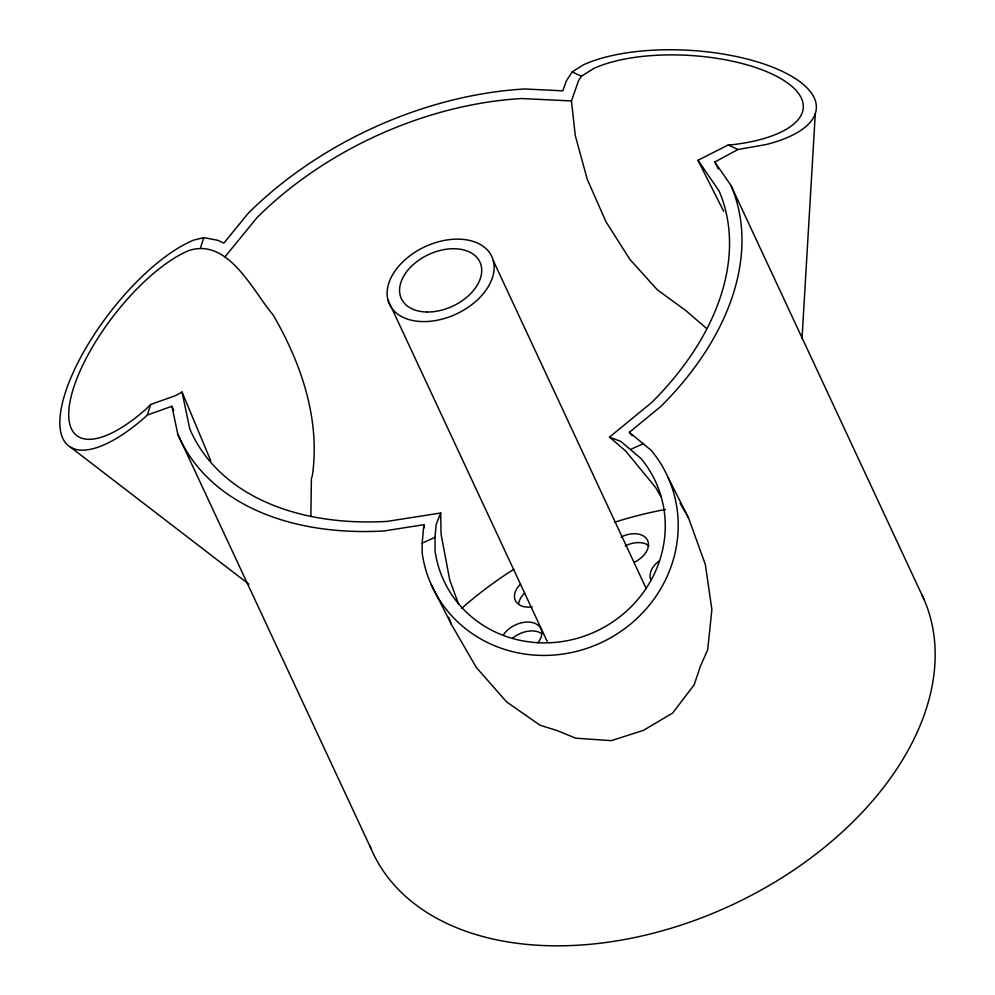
<?xml version="1.0" encoding="UTF-8"?>
<svg xmlns="http://www.w3.org/2000/svg" width="995" height="995" viewBox="0 0 995 995"><rect width="100%" height="100%" fill="white"/><g stroke="black" fill="none" stroke-linecap="round" stroke-linejoin="round"><path stroke-width="1.49" d="M802.02 338.337L815.303 113.592M714.82 161.998L731.051 185.592A303.313 199.398 -25 0 1 660.717 406.569L629.35 432.315L651.24 450.387A129.997 122.97 -26.9 0 1 599.463 643.429A129.997 122.97 -26.9 0 1 422.228 553.369L422.166 543.121L423.845 524.713L384.12 530.944A303.313 199.398 -25 0 1 177.844 434.342L171.924 406.271L147.322 415.002L145.693 416.619A129.997 48.631 -52.5 0 1 63.444 398.97A129.997 48.631 -52.5 0 1 193.888 240.044L203.776 237.606L217.868 240.317L223.838 243.153L248.165 213.353A303.313 199.398 -25 0 1 524.775 88.978L562.834 90.831L566.217 81.13L572.162 71.889L583.431 64.824A129.997 50.409 3.4 0 1 778.165 69.476A129.997 50.409 3.4 0 1 765.814 144.611L737.904 149.511L714.82 161.998L718.29 168.914M706.537 328.449L685.866 310.614L657.222 289.719L629.711 259.173L605.856 221.524L587.286 179.361L575.259 135.544L571.466 100.943L578.493 80.769L581.416 76.229L593.841 68.444A116.888 45.322 3.4 0 1 779.023 77.585A116.888 45.322 3.4 0 1 731.474 144.81L728.228 144.984L697.98 160.282L719.086 190.965A290.204 190.779 -25 0 1 651.812 402.39L609.525 437.091L620.793 441.407L640.991 458.521A116.888 110.569 -26.9 0 1 594.438 632.086A116.888 110.569 -26.9 0 1 435.076 551.106L435.002 537.362L436.171 524.427L440.698 512.997L387.154 521.392A290.204 190.779 -25 0 1 189.796 428.957L182.023 392.042L175.431 395.674L150.68 404.467L145.917 409.181A116.888 43.73 -52.5 0 1 71.963 393.311A116.888 43.73 -52.5 0 1 189.261 250.417C228.626 237.88 252.867 291.249 273.028 314.781C301.174 363.125 320.489 419.33 312.33 475.821L311.398 478.483L310.875 516.082M147.322 415.002L150.68 404.467M200.592 247.618L203.776 237.606M224.994 256.847L257.083 217.532A290.204 190.779 -25 0 1 521.728 98.53L571.466 100.943M422.166 543.121L435.002 537.362M630.88 449.28L643.703 443.509M572.162 71.889L581.416 76.229M728.228 144.984L737.904 149.511M541.454 633.641L539.8 632.497A21.666 14.241 -25 0 0 512.748 638.044M70.545 447.165L248.812 584.14M609.525 437.091L625.656 451.021L655.68 487.538L660.954 496.704M629.35 432.315L632.273 435.86M431.084 584.289L451.394 624.412L476.331 667.483L506.567 701.873L540.049 725.231L557.212 730.579L575.607 738.166L611.266 740.653L643.466 730.355L672.62 713.067L694.149 684.858L700.393 666.19L707.694 649.847L711.885 609.549L705.343 564.513L688.49 517.798L668.167 477.675M680.07 503.171L688.49 517.798M697.98 160.282L723.676 211.301M731.051 185.592L924.243 599.898M493.296 260.678A56.441 37.101 -25 0 1 422.527 321.584A56.441 37.101 -25 0 1 406.097 258.837A56.441 37.101 -25 0 1 493.296 260.678L646.24 588.667M387.988 300.055L547.486 642.111M177.844 434.342L371.035 848.648M210.828 460.909L182.023 392.042M171.924 406.271L173.702 410.5M458.608 604.201L449.765 580.122L441.046 534.029L440.698 512.997M448.757 617.223L451.394 624.412M423.845 524.713L424.405 527.711M537.822 642.845A21.666 14.241 -25 0 0 538.979 625.892L535.658 623.629A21.666 14.241 -25 0 0 503.42 634.885M921.718 594.351A303.313 199.398 -25 0 1 728.253 906.669A303.313 199.398 -25 0 1 369.866 845.837M461.618 608.43A290.204 190.779 -25 0 1 513.917 569.24M614.587 522.251A290.204 190.779 -25 0 1 665.431 509.477M634.822 562.026A21.666 14.241 -25 0 0 648.131 547.362L648.404 543.382A21.666 14.241 -25 0 0 621.042 537.051M650.792 579.662A21.666 14.241 -25 0 1 650.021 575.968L650.643 571.926A21.666 14.241 -25 0 1 658.901 561.23M532.176 606.9A21.666 14.241 -25 0 1 519.452 604.935L516.492 602.373A21.666 14.241 -25 0 1 520.534 584.152M518.619 604.102A21.666 14.241 -25 0 1 524.676 593.02M625.183 545.932A21.666 14.241 -25 0 1 648.976 545.795M426.743 312.007A43.332 28.482 -25 0 0 481.07 265.255A43.332 28.482 -25 0 0 414.131 263.837A43.332 28.482 -25 0 0 426.743 312.007"/></g></svg>
